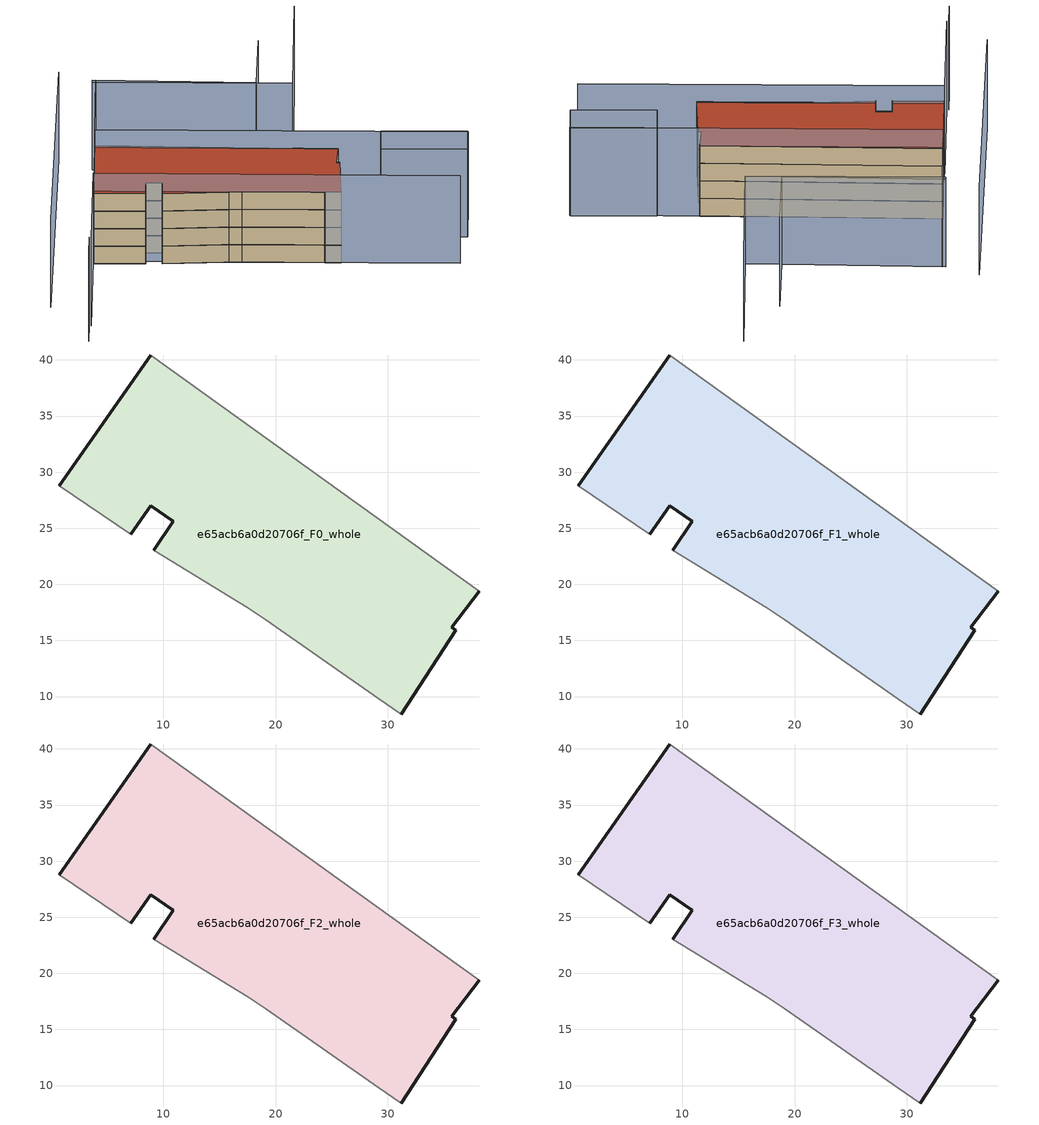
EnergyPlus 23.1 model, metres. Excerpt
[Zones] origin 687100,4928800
e65acb6a0d20706f_F0_whole
 floor ground (EU_floor_Construction): 31.18,8.44 36.03,15.91 35.69,16.17 38.13,19.36 8.86,40.44 0.72,28.77 7.07,24.45 8.84,27.01 10.88,25.63 9.11,23.05 17.49,17.89 19.1,16.83 29.18,9.79 z0
 wall outside (EU_wall_Construction): 38.13,19.36 35.69,16.17 36.03,15.91 31.18,8.44 / 9.11,23.05 10.88,25.63 8.84,27.01 7.07,24.45 / 0.72,28.77 8.86,40.44 z0:3
 wall adiabatic (EU_wall_Construction): 31.18,8.44 29.18,9.79 19.1,16.83 17.49,17.89 9.11,23.05 / 7.07,24.45 0.72,28.77 / 8.86,40.44 38.13,19.36 z0:3
e65acb6a0d20706f_F1_whole
 floor to e65acb6a0d20706f_F0_whole (EU_floor_Construction): 31.18,8.44 36.03,15.91 35.69,16.17 38.13,19.36 8.86,40.44 0.72,28.77 7.07,24.45 8.84,27.01 10.88,25.63 9.11,23.05 17.49,17.89 19.1,16.83 29.18,9.79 z3
 wall outside (EU_wall_Construction): 38.13,19.36 35.69,16.17 36.03,15.91 31.18,8.44 / 9.11,23.05 10.88,25.63 8.84,27.01 7.07,24.45 / 0.72,28.77 8.86,40.44 z3:6
 wall adiabatic (EU_wall_Construction): 31.18,8.44 29.18,9.79 19.1,16.83 17.49,17.89 9.11,23.05 / 7.07,24.45 0.72,28.77 / 8.86,40.44 38.13,19.36 z3:6
e65acb6a0d20706f_F2_whole
 floor to e65acb6a0d20706f_F1_whole (EU_floor_Construction): 31.18,8.44 36.03,15.91 35.69,16.17 38.13,19.36 8.86,40.44 0.72,28.77 7.07,24.45 8.84,27.01 10.88,25.63 9.11,23.05 17.49,17.89 19.1,16.83 29.18,9.79 z6
 wall outside (EU_wall_Construction): 38.13,19.36 35.69,16.17 36.03,15.91 31.18,8.44 / 9.11,23.05 10.88,25.63 8.84,27.01 7.07,24.45 / 0.72,28.77 8.86,40.44 z6:9
 wall adiabatic (EU_wall_Construction): 31.18,8.44 29.18,9.79 19.1,16.83 17.49,17.89 9.11,23.05 / 7.07,24.45 0.72,28.77 / 8.86,40.44 38.13,19.36 z6:9
e65acb6a0d20706f_F3_whole
 floor to e65acb6a0d20706f_F2_whole (EU_floor_Construction): 31.18,8.44 36.03,15.91 35.69,16.17 38.13,19.36 8.86,40.44 0.72,28.77 7.07,24.45 8.84,27.01 10.88,25.63 9.11,23.05 17.49,17.89 19.1,16.83 29.18,9.79 z9
 wall outside (EU_wall_Construction): 38.13,19.36 35.69,16.17 36.03,15.91 31.18,8.44 / 9.11,23.05 10.88,25.63 8.84,27.01 7.07,24.45 / 0.72,28.77 8.86,40.44 z9:12
 wall adiabatic (EU_wall_Construction): 31.18,8.44 29.18,9.79 19.1,16.83 17.49,17.89 9.11,23.05 / 7.07,24.45 0.72,28.77 / 8.86,40.44 38.13,19.36 z9:12
 roof outside (EU_roof_Construction): 38.13,19.36 35.69,16.17 36.03,15.91 31.18,8.44 29.18,9.79 19.1,16.83 17.49,17.89 9.11,23.05 10.88,25.63 8.84,27.01 7.07,24.45 0.72,28.77 8.86,40.44 z12
shading: -12.72,10.33 -9.96,14.22 / -9.89,13.81 1.1,29.48 / 1.1,29.48 45.55,-1.68 / 53.88,8.34 8.55,40.01 / 8.55,40.01 16.91,51.98 / 13.79,57.03 -11.73,21.79 / 43.39,48.05 36.14,38.06 / 36.14,38.06 16.48,52.29 / 53.56,53.54 40.55,34.87 / 40.55,34.87 16.21,51.84 / 50.91,4.15 40.27,11.42 / 40.27,11.42 43.27,15.82 / 43.27,15.82 53.91,8.55 / 53.91,8.55 50.91,4.15 z0:15
[Building]
EU S2 Campaign: North Axis=0; Terrain=City; Solar Distribution=FullExterior
[Site:Location]
Bologna: Latitude=44.5; Longitude=11.25; Time Zone=1; Elevation=37
[SizingPeriod:WeatherFileDays]
AnnualSizingPeriod: Begin Month=1; Begin Day of Month=1; End Month=12; End Day of Month=31; Day of Week for Start Day=Monday; Use Weather File Daylight Saving Period=No; Use Weather File Rain and Snow Indicators=No
[MATERIAL]
EU_InternalMass_Material: Roughness=MediumRough; Thickness=0.1; Conductivity=1; Density=1800; Specific Heat=900; Thermal Absorptance=0.9; Solar Absorptance=0.7; Visible Absorptance=0.7
[MATERIAL:NOMASS] Roughness=MediumRough; Thermal Absorptance=0.9; Solar Absorptance=0.7; Visible Absorptance=0.7
Name | Thermal Resistance
EU_wall_NoMass | 0.937881
EU_roof_NoMass | 0.548572
EU_floor_NoMass | 0.71348
[CONSTRUCTION]
EU_wall_Construction: EU_wall_NoMass
EU_roof_Construction: EU_roof_NoMass
EU_floor_Construction: EU_floor_NoMass
EU_InternalMass_Construction: EU_InternalMass_Material
[ZONE] Type=1; Multiplier=1; Ceiling Height=autocalculate; Volume=1448.73; Floor Area=autocalculate; Part of Total Floor Area=Yes
e65acb6a0d20706f_F0_whole; e65acb6a0d20706f_F1_whole; e65acb6a0d20706f_F2_whole; e65acb6a0d20706f_F3_whole
[INTERNALMASS] Construction=EU_InternalMass_Construction; Surface Area=442.999
Name | Zone or ZoneList
e65acb6a0d20706f_F0_whole_EU_InternalMass | e65acb6a0d20706f_F0_whole
e65acb6a0d20706f_F1_whole_EU_InternalMass | e65acb6a0d20706f_F1_whole
e65acb6a0d20706f_F2_whole_EU_InternalMass | e65acb6a0d20706f_F2_whole
e65acb6a0d20706f_F3_whole_EU_InternalMass | e65acb6a0d20706f_F3_whole
[OTHEREQUIPMENT] Fuel Type=Electricity; Design Level Calculation Method=Watts/Area; Power per Zone Floor Area=1; Fraction Latent=0; Fraction Radiant=0; Fraction Lost=0; Carbon Dioxide Generation Rate=0; EndUse Subcategory=EU_Step8_InternalGains
Name | Zone or ZoneList or Space or SpaceList | Schedule
EU_Step8_InternalGain_e65acb6a0d20706f_F0_whole_f000 | e65acb6a0d20706f_F0_whole | EU_Step8_GainSchedule_e65acb6a0d20706f_F0_whole_f000
EU_Step8_InternalGain_e65acb6a0d20706f_F1_whole_f000 | e65acb6a0d20706f_F1_whole | EU_Step8_GainSchedule_e65acb6a0d20706f_F1_whole_f000
EU_Step8_InternalGain_e65acb6a0d20706f_F2_whole_f000 | e65acb6a0d20706f_F2_whole | EU_Step8_GainSchedule_e65acb6a0d20706f_F2_whole_f000
EU_Step8_InternalGain_e65acb6a0d20706f_F3_whole_f000 | e65acb6a0d20706f_F3_whole | EU_Step8_GainSchedule_e65acb6a0d20706f_F3_whole_f000
[ZONEVENTILATION:DESIGNFLOWRATE] Schedule=EU_AlwaysOn; Design Flow Rate Calculation Method=AirChanges/Hour; Air Changes per Hour=0.687892; Ventilation Type=Natural; Fan Pressure Rise=0; Fan Total Efficiency=1; Constant Term Coefficient=1; Temperature Term Coefficient=0; Velocity Term Coefficient=0; Velocity Squared Term Coefficient=0; Minimum Indoor Temperature=-100; Maximum Indoor Temperature=100; Delta Temperature=-100; Minimum Outdoor Temperature=-100; Maximum Outdoor Temperature=100; Maximum Wind Speed=40
Name | Zone or ZoneList or Space or SpaceList
EU_ConstantAir_e65acb6a0d20706f_F0_whole | e65acb6a0d20706f_F0_whole
EU_ConstantAir_e65acb6a0d20706f_F1_whole | e65acb6a0d20706f_F1_whole
EU_ConstantAir_e65acb6a0d20706f_F2_whole | e65acb6a0d20706f_F2_whole
EU_ConstantAir_e65acb6a0d20706f_F3_whole | e65acb6a0d20706f_F3_whole
[HVACTEMPLATE:THERMOSTAT] Constant Heating Setpoint=20; Constant Cooling Setpoint=50
EU_HeatOnly_e65acb6a0d20706f_F0_whole; EU_HeatOnly_e65acb6a0d20706f_F1_whole; EU_HeatOnly_e65acb6a0d20706f_F2_whole; EU_HeatOnly_e65acb6a0d20706f_F3_whole
[HVACTEMPLATE:ZONE:IDEALLOADSAIRSYSTEM] System Availability Schedule=EU_AlwaysOn; Maximum Heating Supply Air Temperature=50; Minimum Cooling Supply Air Temperature=13; Maximum Heating Supply Air Humidity Ratio=0.0156; Minimum Cooling Supply Air Humidity Ratio=0.0077; Heating Limit=NoLimit; Cooling Limit=NoLimit; Heating Availability Schedule=EU_AlwaysOn; Cooling Availability Schedule=EU_CoolingOff; Dehumidification Control Type=ConstantSensibleHeatRatio; Cooling Sensible Heat Ratio=0.7; Dehumidification Setpoint=60; Humidification Control Type=None; Humidification Setpoint=30; Outdoor Air Method=None; Outdoor Air Flow Rate per Person=0.00944; Outdoor Air Flow Rate per Zone Floor Area=0; Outdoor Air Flow Rate per Zone=0; Demand Controlled Ventilation Type=None; Outdoor Air Economizer Type=NoEconomizer; Heat Recovery Type=None; Sensible Heat Recovery Effectiveness=0.7; Latent Heat Recovery Effectiveness=0.65
Name | Template Thermostat
e65acb6a0d20706f_F0_whole | EU_HeatOnly_e65acb6a0d20706f_F0_whole
e65acb6a0d20706f_F1_whole | EU_HeatOnly_e65acb6a0d20706f_F1_whole
e65acb6a0d20706f_F2_whole | EU_HeatOnly_e65acb6a0d20706f_F2_whole
e65acb6a0d20706f_F3_whole | EU_HeatOnly_e65acb6a0d20706f_F3_whole
[SIZING:ZONE] Zone Cooling Design Supply Air Temperature Input Method=SupplyAirTemperature; Zone Cooling Design Supply Air Temperature=13; Zone Heating Design Supply Air Temperature Input Method=SupplyAirTemperature; Zone Heating Design Supply Air Temperature=50; Zone Cooling Design Supply Air Humidity Ratio=0.008; Zone Heating Design Supply Air Humidity Ratio=0.008; Cooling Design Air Flow Method=DesignDay; Cooling Design Air Flow Rate=0; Cooling Minimum Air Flow per Zone Floor Area=0.000762; Cooling Minimum Air Flow=0; Cooling Minimum Air Flow Fraction=0.2; Heating Design Air Flow Method=DesignDay; Heating Design Air Flow Rate=0; Heating Maximum Air Flow per Zone Floor Area=0.002032; Heating Maximum Air Flow=0.141576; Heating Maximum Air Flow Fraction=0.3; Account for Dedicated Outdoor Air System=No; Dedicated Outdoor Air System Control Strategy=NeutralSupplyAir; Dedicated Outdoor Air Low Setpoint Temperature for Design=autosize; Dedicated Outdoor Air High Setpoint Temperature for Design=autosize; Zone Load Sizing Method=Sensible Load Only No Latent Load; Zone Latent Cooling Design Supply Air Humidity Ratio Input Method=HumidityRatioDifference; Zone Cooling Design Supply Air Humidity Ratio Difference=0.005; Zone Latent Heating Design Supply Air Humidity Ratio Input Method=HumidityRatioDifference; Zone Humidification Design Supply Air Humidity Ratio Difference=0.005
e65acb6a0d20706f_F0_whole; e65acb6a0d20706f_F1_whole; e65acb6a0d20706f_F2_whole; e65acb6a0d20706f_F3_whole
[SCHEDULE:CONSTANT]
Name | Hourly Value
EU_AlwaysOn | 1
EU_CoolingOff | 0
[SCHEDULE:FILE] Column Number=1; Rows to Skip at Top=0; Number of Hours of Data=8760; Column Separator=Comma; Interpolate to Timestep=No; Minutes per Item=60; Adjust Schedule for Daylight Savings=Yes
Name | File
EU_Step8_GainSchedule_e65acb6a0d20706f_F0_whole_f000 | ../../schedules/e65acb6a0d20706f/e65acb6a0d20706f_F0_whole_f000_gain.csv
EU_Step8_GainSchedule_e65acb6a0d20706f_F1_whole_f000 | ../../schedules/e65acb6a0d20706f/e65acb6a0d20706f_F1_whole_f000_gain.csv
EU_Step8_GainSchedule_e65acb6a0d20706f_F2_whole_f000 | ../../schedules/e65acb6a0d20706f/e65acb6a0d20706f_F2_whole_f000_gain.csv
EU_Step8_GainSchedule_e65acb6a0d20706f_F3_whole_f000 | ../../schedules/e65acb6a0d20706f/e65acb6a0d20706f_F3_whole_f000_gain.csv
